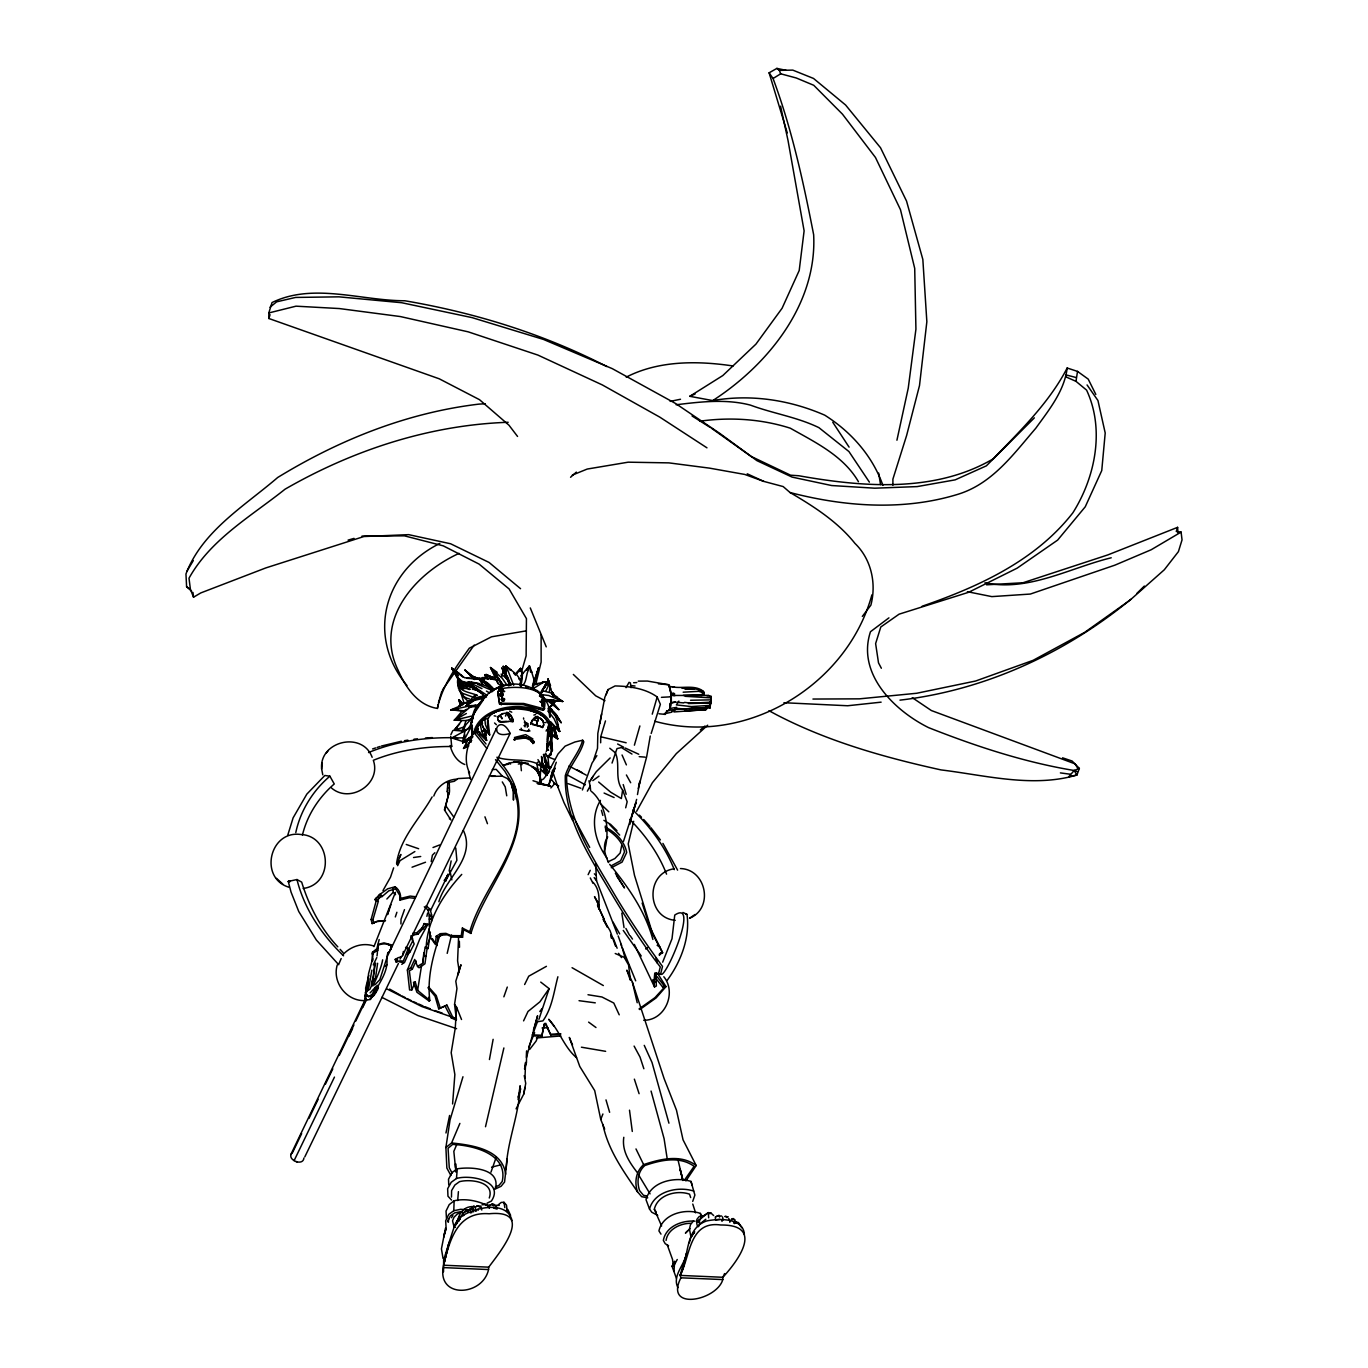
<?xml version="1.0" encoding="UTF-8"?>
<svg xmlns="http://www.w3.org/2000/svg" width="1368" height="1368" viewBox="0 0 1368 1368"><rect width="100%" height="100%" fill="white"/><g stroke="black" fill="none" stroke-linecap="round" stroke-linejoin="round"><path stroke-width="1.5" d="M551.817 747.407L550.979 754.811M550.004 717.225C551.304 688.856 515.377 675.45 493.882 689.882C487.299 693.302 482.374 699.424 477.979 705.204C468.745 714.045 476.269 727.246 462.435 731.641L466.043 720.389M509.683 714.387L512.538 718.61L512.778 722.048C512.042 700.313 481.964 725.604 509.118 721.449M514.231 739.079L514.984 740.139L513.889 739.575M444.685 810.232L448.294 795.458L447.25 791.439L447.764 783.607L449.251 782L449.525 791.166L444.395 809.839L450.893 819.979M670.098 704.007L670.2 708.333L668.644 710.06M514.146 708.795L508.947 708.88C519.395 708.692 530.425 709.411 539.847 714.318C547.559 717.824 549.372 726.066 551.304 732.29M510.127 683.008L510.76 685.214L507.99 677.605L501.902 668.029L506.793 677.827M600.655 742.79L600.74 736.771L605.477 720.919M452.603 1103.942L454.86 1074.547L451.184 1052.693L455.253 1028.138L456.57 1007.241L454.569 1004.283L456.946 988.619L455.8 981.232L460.982 964.748L457.989 974.82L459.255 967.74M451.474 1197.085L451.594 1190.605L454.877 1185.013L459.494 1181.678C470.233 1178.789 495.096 1181.661 489.265 1198.009M458.639 935.832L457.596 960.832L459.118 970.459M598.739 908.694L598.876 905.36L594.499 896.621L597.44 901.649L598.739 908.694C599.338 899.528 599.868 889.559 593.062 882.326M631.058 687.694L630.357 682.906L629.058 682.341L626.048 687.676M671.295 695.286L670.457 690.601M475.448 1209.996L475.414 1207.055L477.842 1205.858L479.929 1207.311M400.927 923.964L401.029 919.33L404.483 909.635M656.11 981.762L656.315 972.751L653.99 981.985L654.502 986.944L656.366 985.969L656.11 981.762L653.99 981.985L654.776 973.058L660.539 974.392L662.505 966.441C645.337 942.911 628.493 918.253 613.48 892.705C592.498 856.966 567.737 820.167 566.557 777.229C570.302 764.37 580.511 754.657 583.811 741.73L582.665 740.225L574.885 742.003L565.138 746.141L558.093 753.888L546.67 775.177L540.172 768.987M662.676 962.166L672.013 938.722L674.749 915.072C698.672 899.289 668.661 972.084 661.599 974.461M470.438 739.951L472.918 732.991L479.775 731.829L477.791 731.863M668.952 686.052C680.118 689.917 694.585 683.504 703.853 691.763L703.152 695.337L703.921 692.499M540.052 779.504L540.907 766.234M367.53 987.935L367.889 984.122M548.209 680.443L547.422 684.889M744.38 1234.449C743.388 1217.623 718.422 1218.375 706.486 1221.008C684.256 1228.635 689.164 1258.423 680.118 1275.404L680.888 1277.815C663.959 1311.382 716.781 1300.711 722.8 1279.576L722.885 1277.25C739.985 1258.697 763.429 1224.651 720.731 1224.993C689.027 1220.513 690.395 1256.115 680.118 1275.404L722.868 1277.284L724.595 1273.574M467.89 1211.689L467.069 1209.705M548.055 726.066L547.354 739.9M539.813 774.647L540.104 783.009M722.013 1221.385L722.082 1219.538M424.285 906.779L428.013 910.028L429.33 915.448L429.176 926.204M450.756 736.36L451.679 746.518L451.389 745.526M377.619 963.26L375.533 977.761L371.498 984.225L373.635 976.444L374.439 964.748M533.606 685.283L532.101 688.651M446.122 1228.207L445.66 1220.837L448.738 1214.374L453.783 1210.714L454.142 1200.779C464.402 1198.402 475.38 1200.352 484.99 1204.37M707.068 695.867C714.797 693.439 708.829 708.966 710.214 706.726M495.507 759.702L504.86 771.278L510.264 780.512L513.923 788.84L513.462 800.109L513.137 790.687L511.016 782.838L507.254 778.495L502.398 776.186L496.174 769.363L492.292 769.586M431.433 921.639L431.638 915.072L430.168 909.378L426.132 905.753M544.173 706.059L542.891 710.3L523.277 704.657L508.622 704.332M552.911 695.782L552.039 691.678L552.792 694.636M397.609 959.943C394.411 956.813 402.448 958.318 402.927 954.761L510.144 733.419C499.046 710.437 486.239 740.738 510.144 733.419M670.012 705.272L670.063 704.332M688.429 703.562L710.556 702.947L710.864 699.869L690.549 700.262M366.761 990.945L368.573 973.623L372.335 959.737L372.37 953.581L378.03 950.093M462.965 1076.753L450.055 1119.862L445.9 1147.513L446.857 1168.067L450.893 1175.505M506.981 1209.278L506.502 1205.157L503.971 1202.284L501.218 1202.438L498.362 1204.729M524.953 1078.394L525.603 1062.423L524.56 1069.092L526.441 1062.799L526.663 1050.915L526.475 1057.567L537.59 1015.757L533.417 1030.258M531.126 722.8L534.255 718.063L538.753 717.584M710.556 702.947L710.693 701.356L710.334 705.375L691.319 706.572L676.373 704.913L678.87 701.083M396.464 958.66L395.164 959.464L396.122 962.234M430.373 932.172L428.099 948.537L426.149 947.767C427.312 919.843 443.198 894.381 461.751 874.391M470.524 737.13L470.985 742.243M376.234 986.721L377.927 986.277C382.613 978.017 388.444 967.997 386.768 957.874M488.547 1269.555L488.701 1267.178C500.62 1251.121 535.11 1209.329 489.077 1213.758C457.237 1211.279 449.679 1240.16 443.608 1265.195C435.742 1299.155 482.733 1296.642 488.547 1269.555L444.361 1267.64M550.688 740.755L550.415 743.44L546.909 748.005L547.115 743.611M499.217 721.894L498.294 720.218M502.501 686.479L491.813 668.524L502.364 683.88L502.586 686.428M532.169 741.217L533.434 743.234L534.067 741.593L534.05 742.516M506.16 1169.401C507.049 1140.861 519.481 1114.407 520.131 1085.747L518.096 1099.65M542.703 726.972L539.163 726.015L542.412 727.537L543.694 724.527L543.147 720.97L539.744 717.926M670.2 708.162L670.423 705.084M551.578 751.596L551.731 749.63M448.362 1222.308L448.636 1218.495M673.962 1271.06L674.681 1261.228L672.03 1266.238L676.39 1278.293M543.78 709.941C551.817 686.137 514.248 685.094 499.2 689.284L497.695 693.046L499.628 704.161L508.007 704.366M534.922 717.995L534.956 720.286L538 720.885M377.431 951.906L378.013 945.527C381.792 942.432 395.882 943.561 390.051 950.367L391.864 945.852L388.05 944.707M487.624 724.424C485.674 711.514 502.877 709.24 512.401 708.829M472.627 686.189L468.284 681.965C476.662 683.795 486.495 683.692 492.377 690.515C495.729 688.463 474.542 676.168 469.822 675.399C477.517 678.289 488.085 680.717 492.463 688.207M457.681 1200.557L458.417 1191.665M922.117 606.246C978.291 586.838 1035.49 560.812 1072.871 512.795C1095.34 477.193 1104.917 429.347 1086.585 390.119L1076 381.347L1077.505 371.395L1067.177 368.009C1049.102 402.876 1020.152 430.869 993.151 458.896C934.72 493.044 862.917 487.128 798.826 475.756L790.567 475.192L751.117 456.416L711.274 428.099M710.231 706.384L710.112 707.923L689.164 708.795M700.775 695.371L708.436 695.406L710.898 696.962M471.259 723.689L471.669 718.987L476.201 708.709M451.577 1200.095L447.969 1196.213L447.644 1188.724L451.218 1182.277L456.45 1178.515L457.305 1168.802C470.541 1166.648 500.705 1168.101 495.438 1188.382M533.434 743.234L534.238 742.157M447.592 789.302L447.746 787.626M471.686 722.304L473.755 714.028L483.4 699.732M710.967 698.774L711.223 696.192M375.311 990.124L374.336 995.152L370.01 998.794M494.566 1189.339L501.064 1186.278L504.553 1182.072L507.186 1158.867M337.229 965.004C331.911 982.805 347.404 1002.282 366.06 1000.47M372.37 960.781L372.814 954.522M432.356 938.67L436.99 945.596L437.828 937.542L441.932 935.079L447.268 934.806L452.449 937.097L462.555 937.268L461.272 935.712L451.081 935.626L445.9 933.352L440.547 933.66L436.221 936.242L435.383 944.433L430.527 937.593L428.953 929.163M515.428 793.423L515.839 789.285C512.624 777.434 505.185 767.636 497.319 758.471M710.095 707.923L709.958 704.503M440.342 934.139C432.972 955.274 426.953 977.949 429.826 1000.453L429.176 1001.051L416.898 992.227L413.512 982.292L415.256 981.95L411.802 989.936L409.579 989.987L407.39 970.015L410.964 967.604L414.709 959.43L417.531 966.458L422.746 963.243L423.841 952.88M729.828 1222.308L729.794 1219.555L728.46 1218.717M377.038 955.958L377.397 952.555M429.826 1000.453L417.633 990.364L421.635 965.056M445.968 1132.995L449.593 1115.467M499.029 690.994L499.2 689.284C499.354 694.277 506.314 690.088 501.936 688.925C498.397 688.617 500.175 693.097 502.244 691.575M445.506 1228.105L441.436 1248.881L443.061 1258.509M503.167 694.38C503.167 698.535 496.499 694.705 501.218 693.371C506.793 693.747 498.106 698.432 500.175 694.14M497.815 691.336L499.628 704.161L501.714 704.4M547.867 742.106L546.909 748.005L550.637 740.293L550.688 733.522M322.78 774.818L321.651 769.021L322.318 763.139M321.651 769.021C318.898 741.165 362.366 730.683 372.147 757.291M591.489 791.491C606.417 803.734 610.402 832.856 604.177 851.238M488.017 720.662L489.659 734.958L484.152 729.127L482.836 725.844M666.695 710.727L666.096 712.984L664.643 713.446M548.277 736.771L547.781 737.916M417.531 966.458L419.07 967.757L424.935 963.807L427.243 947.46L428.099 948.537M485.041 729.332L484.494 731.555L485.041 729.332L481.827 731.521L486.563 740.379L480.065 734.513L477.723 730.033L477.945 726.134L480.065 724.185L482.049 724.288M551.424 729.4L550.62 727.263L547.337 742.294L547.952 728.067M462.555 937.268L463.564 929.676L462.367 928.051L461.272 935.712M551.543 736.446C552.723 697.646 483.81 699.629 474.901 732.821M501.269 704.845L501.492 703.255L499.799 702.536M599.936 723.347L604.81 697.355L608.059 689.575L615.104 685.932C629.536 686.257 645.234 688.343 657.187 696.962L660.368 704.315L651.185 733.487M547.337 742.294L547.593 740.447M548.346 684.462L548.038 679.195L547.85 683.744M1062.543 757.821L1072.085 761.018L1079.352 768.406L1076.941 775.023C1032.755 788.053 985.541 775.314 941.03 769.91C884.361 757.427 828.136 741.559 776.426 714.712L768.987 710.71M377.226 985.251L375.191 991.201L372.575 994.126L368.573 996.656L365.136 995.288L365.906 993.39M422.746 963.243L425.157 946.93L426.149 947.767M609.786 748.228L615.378 752.827C620.61 764.661 614.146 778.922 622.611 790.088L621.363 798.57L610.675 792.175L598.637 782.034M493.13 1039.321L489.436 1059.533M534.495 717.909L531.981 720.406L530.699 724.373L531.023 723.262M521.071 686.565L522.354 672.919L520.096 683.692M516.078 1108.832L523.824 1093.955L524.885 1087.44M546.755 750.331L546.26 751.511M546.807 744.756L546.995 743.867M503.886 1047.956L485.503 1126.736M666.062 1240.417C667.704 1229.216 680.238 1223.368 690.549 1223.283M702.04 1217.144L699.458 1220.017L699.476 1224.377C697.714 1231.251 695.645 1220.803 697.201 1218.939L699.304 1216.477L703.306 1215.622M367.53 985.08L368.676 978.513M471.601 724.253L472.251 735.608M548.654 750.297L547.2 748.416L547.576 745.748M531.519 689.096L531.759 687.847L531.382 689.027M520.866 686.223L522.354 672.919M549.919 736.275L550.329 733.983M523.824 1093.955L525.722 1083.37L524.252 1075.59M459.049 553.373C415.102 573.38 373.396 620.542 398.362 670.73C405.783 687.591 417.804 705.392 437.418 708.436L438.119 704.606M661.616 1225.985L654.331 1209.295C657.546 1194.64 677.006 1189.715 689.558 1194.178L690.669 1197.564M431.194 861.566L432.408 855.171L434.853 852.726M525.021 726.938L525.483 723.587L524.371 722.407M532.391 686.189L538.582 667.772L532.75 688.942L543.524 682.222M533.794 1035.918L541.796 1036.192L544.481 1023.418M540.428 693.2L540.172 694.243M552.843 771.432L550.671 779.726L554.998 767.91L548.654 785.608L552.638 770.081M449.149 871.108L451.149 860.917M601.578 713.959L597.833 733.368L597.508 748.347L593.934 759.035M371.874 970.168L368.95 986.875L365.136 995.288M541.796 1036.192L544.173 1024.324M517.549 436.443L508.964 425.192L479.501 399.678L439.265 378.816L268.88 318.505L268.812 312.947L272.01 302.567C313.204 282.406 361.374 300.806 404.808 300.755C474.952 312.725 543.421 333.877 606.776 366.538M364.777 996.845L365.017 995.63M544.071 688.104L548.311 682.546L550.004 686.343L549.406 691.524M396.549 863.413C400.345 837.507 419.822 818.885 432.134 796.911M621.688 845.578L620.166 853.016L614.831 858.574L608.076 861.772M534.221 719.106L534.563 718.405M549.115 708.299L552.398 704.11M400.072 959.071L401.457 956.523M386.802 958.062L379.842 979.625L374.729 985.011M658.983 713.788L665.224 714.37L667.088 711.189L669.499 710.488L671.346 703.306L671.295 695.012M372.147 923.588L376.166 921.673L385.502 920.664L377.465 921.211L372.147 923.588L371.104 919.535L376.457 899.973L374.849 899.528L379.894 894.245L381.262 896.125L376.576 901.067L374.849 899.528M600.432 800.383C589.317 819.005 595.012 841.73 607.187 858.352M503.988 701.014C506.348 695.337 500.089 706.213 502.073 697.372L501.218 699.629M896.929 440.222L908.249 388.119L915.927 329.175L914.713 268.402L900.469 209.663L875.469 157.474L842.466 114.16L813.738 85.278L796.261 77.976L780.683 73.804L773.057 78.506C791.85 128.985 803.358 181.858 813.652 234.732C817.226 303.952 768.132 364.76 712.762 400.585L689.78 396.31L722.817 375.55L755.94 344.12L782.086 308.262L799.203 270.505L804.11 230.85L788.019 140.442L780.581 106.191M557.887 976.769C553.886 991.715 552.193 1007.942 542.908 1020.887L536.82 1021.81M475.91 731.538L478.116 728.905L477.295 728.272M638.275 788.498L639.882 781.231L637.471 794.569M538.924 1019.331L549.149 988.636L540.736 982.104M650.262 736.001L646.671 756.743L638.924 786.053M572.286 475.106L587.231 469.053L628.203 462.179L668.935 462.88L709.582 468.147L744.756 474.439L763.789 481.399L783.163 486.563L790.054 492.531C844.774 506.776 903.701 511.068 958.318 494.173C992.501 483.52 1013.431 454.193 1035.764 428.269C1048.914 410.007 1064.441 391.009 1067.177 368.009M447.199 953.359L451.526 934.96M426.884 916.355L427.62 913.123M685.898 1180.926L696.192 1165.536C680.922 1153.925 660.282 1159.021 643.627 1164.613C635.881 1171.453 634.256 1182.311 637.488 1191.784L641.695 1196.709L647.748 1197.804M437.418 708.436C442.12 685.83 456.125 666.695 469.292 648.227L491.539 636.804L526.389 630.836M503.048 673.432L504.091 668.849L506.536 671.226L505.869 666.113L510.982 669.704M375.619 963.072L371.412 985.49M338.99 963.688L341.179 958.558M519.857 671.568L520.592 668.405L522.61 674.031M657.717 1215.365L651.784 1212.253L649.509 1209.038C654.331 1191.101 678.101 1185.988 693.713 1191.066L694.893 1195.051L692.721 1201.395M488.735 1267.161L443.625 1265.229L449.149 1242.23L454.108 1227.13L455.424 1227.387M633.658 821.296L628.22 843.902L634.495 875.349L652.946 934.771L662.625 952.761L659.239 954.556M535.692 684.65L541.13 662.095L541.112 634.94M527.279 727.229L527.86 723.894L526.577 722.697M534.307 718.798L534.084 719.756L534.495 718.525M547.012 746.09L547.627 750.04M443.608 1265.195L449.149 1242.23L443.642 1260.099L443.523 1271.83M625.689 807.804L627.16 801.734L622.611 790.088M471.361 725.673L472.268 731.726M486.529 695.594L483.024 698.689M373.772 923.383L372.934 919.655L378.389 901.016L376.576 901.067M545.507 684.53L540.223 693.183M631.862 816.269L635.915 802.811L623.534 841.286M473.448 734.359C478.971 697.047 562.539 695.748 551.082 740.191M629.81 824.391L633.213 810.796M483.109 727.742L481.194 722.885L481.827 720.987L487.658 718.268M520.148 685.778L521.447 682.136L520.61 680.153L516.796 674.732L510.743 669.739M538.582 667.772L531.964 689.181M639.882 725.946L634.393 745.184M657.187 696.962L652.245 714.164M295.796 832.565C300.43 810.625 312.879 790.687 329.893 776.186L334.254 783.967C318.829 797.288 307.15 815.242 302.413 835.164M287.742 835.25L293.111 817.859L306.825 794.124L324.832 775.485L329.893 776.186M373.96 946.605L395.438 892.312M658.367 974.375L660.299 966.954C639.728 940.449 621.773 911.122 604.519 881.864C585.094 849.408 564.232 814.849 565.292 775.622C569.122 762.814 579.194 753.067 582.665 740.225M689.318 1242.828L691.131 1236.313L694.551 1232.004M393.642 867.876L390.496 877.213L382.954 890.602M532.733 742.089L532.87 743.662M582.392 789.969L592.036 763.122L596.875 755.632M539.077 764.096L542.754 767.003L542.036 757.188M372.353 954.163L372.267 952.333L376.816 948.828L379.175 939.542M534.067 741.593C531.69 738.464 518.335 733.487 514.368 739.985M463.564 929.676L470.917 933.438C485.657 884.173 536.034 838.31 513.137 783.231M464.864 734.804L462.641 742.807L471.567 738.532M634.256 807.907L636.633 799.391M470.917 933.438L469.771 931.796C483.041 884.121 532.648 842.175 513.923 788.84M533.178 687.334L533.828 679.144L531.588 671.791M521.464 671.996L526.116 655.888L526.441 618.644L509.118 588.975L479.091 564.095L443.266 545.849L404.449 535.846L361.99 536.085M441.847 691.285L438.461 702.69M680.101 1275.438L686.548 1253.396C684.821 1264.528 671.791 1276.019 677.964 1287.698M407.39 970.015L419.805 938.91L427.945 924.118M378.013 945.527L378.252 948.486M502.979 700.006L502.586 701.356L503.492 700.159M542.412 727.519L543.934 724.937M382.647 959.823C381.296 968.305 374.918 982.104 372.797 986.037M528.219 670.457C525.945 674.527 526.509 686.069 520.438 685.642M544.909 687.54L546.584 681.811L542.395 681.965M268.88 318.505L270.043 314.691M549.355 755.085L549.748 753.854M518.113 1097.068L520.729 1088.825M986.533 584.82L1023.025 582.751L1107.789 554.929L1177.591 527.347L1176.275 531.485L1181.097 532.084L1182.037 539.898L1178.412 551.629L1164.305 569.772L1130.019 600.159L1084.721 632.341L1033.114 660.334L975.658 681.007L916.68 693.268L859.463 698.843L812.934 699.048M365.171 993.082L366.88 988.705M535.623 717.396L538.188 718.901M546.738 749.51L547.115 745.851M698.774 1222.325L699.527 1220.256M612.043 763.07L616.985 748.604L621.431 747.561L631.982 754.059M670.833 698.398L671.175 694.636L668.815 684.752L658.418 683.846M373.498 980.719L374.028 979.129M389.418 908.78L387.469 914.628L390.923 904.641M374.678 989.543L371.822 995.203L369.668 996.52M395.335 916.936L396.891 912.268M464.043 726.836L462.435 731.641L470.763 727.537L462.641 742.807L471.515 736.138M528.219 669.551L529.45 665.942L531.827 672.235M372.814 983.113L369.873 989.252L367.034 991.065M376.627 987.269L374.131 991.971M560.589 1034.379L550.791 1034.995L545.729 1023.264M546.909 748.005L547.474 746.347M475.175 732.889L476.149 730.478M503.869 996.827L507.289 987.063M541.147 694.602L548.671 695.491L562.693 701.459L544.772 699.629M490.975 1172.154L496.259 1157.123M292.051 1152.95C285.998 1159.568 303.132 1166.887 303.901 1158.029M445.421 881.249L447.866 874.374L445.421 881.249L456.878 860.352L455.766 848.023M543.199 690.943L540.104 694.79L542.121 696.774M473.465 714.934L471.156 724.715L472.148 734.992M448.294 795.458L449.474 792.175M553.852 702.553L552.928 705.101L550.586 705.956M550.74 777.52L556.297 762.25M606.144 694.739L608.059 689.575M400.003 900.093C401.764 895.373 399.268 889.371 395.044 886.789L387.64 888.824L379.227 894.894L380.475 896.827L382.065 896.553L388.751 890.842L395.677 888.824L399.883 895.561L400.003 900.093L409.442 897.733L414.675 898.349M512.128 718.234L512.709 720.509L512.316 717.995M368.779 975.504L365.649 988.021L365.82 992.792M508.229 716.114L508.212 715.156L509.905 719.243L508.195 715.071M546.123 731.111L546.653 729.674M519.669 729.623L526.731 731.179L528.253 730.991L528.92 729.195M532.579 1034.584L537.795 1020.938M512.008 1220.564C507.237 1199.497 472.285 1207.653 459.494 1217.828C456.365 1220.222 451.526 1231.781 457.151 1222.906C458.588 1213.758 463.701 1205.687 474.354 1206.627M457.186 1222.872L459.802 1216.203L459.528 1219.76M459.887 1123.402L451.594 1142.947L445.9 1147.513M604.673 1129.198L600.74 1119.434L602.912 1113.997M427.466 944.587L431.023 935.78M538.154 1036.004L536.119 1041.048L529.621 1049.478M396.788 864.542L400.875 854.47L399.302 857.787M378.201 985.764L377.671 989.68L374.729 994.143M543.66 704.879C540.873 700.348 541.728 708.863 544.207 705.495C540.035 698.62 542.258 710.471 543.677 704.896M528.681 1047.101L534.649 1032.652M462.401 1215.536L463.598 1213.125M871.895 594.858C847.254 685.385 745.851 746.671 654.776 721.244M486.016 744.004L475.619 731.384L473.79 732.256C467.48 744.842 462.829 759.548 469.651 773.005M472.336 737.66L472.918 736.258M501.697 676.938L504.091 668.849L506.143 671.671M449.422 818.851L449.833 817.91M405.561 947.665L408.006 949.204L403.338 961.071L399.712 960.849M607.751 836.891C602.108 844.706 604.707 854.607 608.572 862.575M402.808 955.018L403.389 951.427M408.006 949.204L409.22 952.025L404.381 962.747L399.524 961.909L395.232 959.327M416.128 960.952L412.332 969.142L409.34 970.852L411.802 989.936M366.145 995.1L364.982 998.623L366.47 1000.042L370.471 999.512L371.874 997.084M375.379 993.322L376.354 991.253M430.51 910.643L447.456 875.93L444.155 880.496M397.643 865.67L400.02 860.643L414.863 851.546M523.585 1020.87L528.014 1011.465L539.915 1001.821L549.149 988.636M290.854 1154.524L365.991 998.024M543.387 689.934L542.737 691.233M292.495 1152.66L301.661 1133.61M308.98 1118.374L318.146 1099.325M325.481 1084.072L332.8 1068.835M339.23 1055.463L353.919 1024.923M355.766 1021.092L365.854 1000.094M348.925 1036.175L352.585 1028.531M362.691 1007.532L366.35 999.905M588.12 874.665L590.224 870.322M294.103 1160.645L334.459 1077.095M304.808 1156.883L398.396 963.517M373.259 964.85L376.781 957.6M427.021 924.135L418.027 934.173L413.717 934.908L412.76 933.318L416.932 932.651L422.165 927.76L424.217 923.571L427.568 924.546M438.854 901.734C445.9 877.692 476.201 857.65 463.376 830.427M450.876 734.616L452.859 730.563M524.628 984.533L528.732 976.205L546.431 966.321M447.541 1221.556L450.346 1215.861L454.86 1212.8L460.999 1211.62M409.22 952.025L406.809 954.539L410.075 951.871L408.741 948.725L412.503 941.44L412.623 938.585L410.879 935.815M447.729 790.533L447.25 791.439M469.156 737.643L463.564 748.399L468.762 745.953M703.99 693.986L700.519 695.286M542.19 691.9L546.584 681.811L535.521 683.846M550.859 787.951L554.758 783.59L550.876 778.819M433.793 796.056C437.144 786.241 447.079 779.247 457.339 779.179L454.176 781.316L447.934 782.547M500.414 689.626L501.543 690.686M1079.352 768.406L1074.154 770.492L1068.921 776.614L1076.941 775.023L1074.154 770.492C1024.102 762.198 975.658 746.227 928.53 727.605C894.073 710.471 856.59 673.603 870.476 631.725L888.926 617.857M470.592 1209.876L471.447 1208.32L472.883 1208.731L473.602 1211.877M673.689 1265.981L677.245 1259.5M636.616 811.292L652.382 782.718L676.305 753.631L707.701 725.194M587.351 791.149L590.189 786.053L588.941 780.786M407.39 954.642L409.049 951.683M469.463 700.98L474.576 695.577L477.364 695.337C468.437 691.678 454.723 691.456 458.024 678.169L458.879 679.28M553.886 703.802L558.845 709.667L546.499 699.852L553.886 703.802L548.654 708.367L549.491 708.094M605.272 826.015L605.904 831.505M497.507 716.781L502.928 713.446M671.158 702.776L671.021 699.561M410.075 951.871L414.179 943.988L411.46 937.456M549.013 755.974L547.388 756.812L545.576 753.152M187.177 570.781L193.281 560.606M589.728 781.898L593.199 776.272M605.426 827.366C614.984 831.59 624.749 841.303 626.681 852.52L622.115 862.079L611.274 867.739M561.154 722.697L556.229 714.831L549.56 707.82L556.314 714.694L561.154 722.697L549.098 708.812L549.885 709.513M451.474 1217.708L452.859 1215.485M503.339 765.653C517.036 757.222 541.813 764.763 540.086 782.667M542.891 710.3L544.806 708.453M549.355 683.795L546.02 690.601M365.222 998.931L365.769 998.076M540.941 783.539L540.206 777.144L536.598 770.013L531.673 766.525M468.985 702.314L464.094 697.406L461.238 692.122M551.03 730.922L551.629 730.016M543.934 697.458L543.643 699.27M442.514 689.814L474.183 645.097M542.412 760.198L541.608 761.429L546.978 770.783L541.318 765.789M691.25 1236.638L694.482 1231.833L691.233 1237.065M694.482 1231.833L691.131 1236.313M526.577 670.183L529.45 665.942L530.647 672.235M486.7 695.132L483.075 698.62L486.7 695.132L475.602 687.625M552.877 693.798L551.714 693.884M590.634 779.811L596.311 771.655L610.179 757.94M374.61 988.141L370.112 992.894M458.246 1221.419L463.324 1212.629L471.002 1209.363M501.372 699.304L503.663 698.569M403.372 963.089L401.782 964.372M458.383 1221.214L460.349 1218.512M538.274 720.526L538.428 719.517M461.614 720.833L454.176 730.29L462.23 730.871M387.794 952.88L386.734 957.685L496.088 729.161M457.049 1143.819L453.834 1151.343L455.459 1167.52M387.913 952.744L389.196 951.547M667.071 980.446C680.888 961.909 690.224 937.336 686.992 914.371L682.974 912.473M486.546 696.859C478.988 694.568 470.455 700.228 466.06 706.179L478.253 704.982L484.529 698.073M657.683 973.589L665.994 986.619L656.127 997.905L639.779 1009.584M659.342 955.377L661.907 952.025L659.513 953.804M862.319 616.421L870.869 605.186C876.597 583.469 871.348 559.221 854.932 543.37C837.695 521.738 813.721 506.399 790.054 492.531M539.83 1011.516L542.104 1008.541M516.54 673.569L520.592 668.405L521.328 671.585M367 996.297L367.753 995.357M463.359 1215.707L464.179 1214.647M326.251 753.05L328.269 750.519M529.45 665.942L520.695 675.912M549.577 771.364L543.506 778.973L539.95 780.923M542.173 690.43L543.318 689.01M684.359 1180.276L694.123 1166.323C679.451 1155.755 660.607 1160.132 644.841 1165.519C637.625 1171.812 636.684 1181.901 639.557 1190.553L643.456 1195.307L647.081 1195.974M693.337 1221.094L690.464 1224.651L689.455 1229.062L690.943 1237.031M472.712 718.525L465.975 720.628L454.415 720.166L461.341 711.993L466.881 709.257M372.729 958.729L372.523 961.088M366.008 996.041L367.103 994.724M376.935 989.286L378.457 987.474M472.695 715.173L474.217 713.429M467.89 746.056L463.564 748.399L465.53 746.09M592.823 780.632L599.03 776.135M459.58 724.065L454.176 730.29L462.418 730.426M655.682 978.171L662.591 986.961L663.908 985.456L665.994 986.619M552.775 704.434L555.562 701.271L553.476 700.006M470.609 701.168L466.06 706.179L478.099 707.017M516.3 673.894L517.771 672.286M386.87 899.015L393.214 892.261L392.89 888.413M516.471 672.663L520.592 668.405M540.189 694.568C543.917 693.08 543.763 699.886 539.522 695.97L541.095 696.517L539.522 695.97M1034.345 417.856L986.345 465.855L955.155 479.86L917.107 486.598L874.733 488.188L831.641 485.537L792.106 477.107L756.931 460.657L719.961 433.519L675.57 403.492L612.3 368.659L543.489 339.435L472.046 317.615L401.696 302.721L338.939 296.839L295.573 297.437L276.661 301.832L269.992 307.219M342.633 954.984C350.174 946.519 362.503 942.278 373.532 945.921M463.564 748.399L471.738 740.344M688.001 1230.55L685.419 1233.115L689.985 1228.669M705.837 1219.247L699.646 1224.189M1136.859 593.404L1144.349 586.051M472.37 725.57L471.379 725.963M572.747 820.612L563.958 802.537L557.768 786.72L558.657 785.848L553.972 783.368M487.624 1205.858L488.718 1205.601L489.351 1208.32M410.845 937.593L413.717 934.908M387.212 964.577L384.989 966.355M488.701 1205.806L492.839 1203.891L494.532 1204.695M570.559 477.261L576.356 472.114M715.703 1217.161L717.054 1215.964M523.978 725.758L526.834 724.305L528.168 726.288M372.78 952.744L374.131 951.581L373.019 952.538M699.458 1220.034L696.603 1221.983L708.333 1212.612L710.933 1213.04L713.634 1215.536M459.904 718.952L454.415 720.166L469.549 707.615L475.431 705.255M475.448 1211.279L476.611 1210.834M701.1 1217.554L708.333 1212.612L708.675 1217.811M700.313 729.931L705.05 725.981M505.801 714.712L507.853 714.814M467.138 739.113L462.641 742.807L465.017 730.837L451.799 737.933L466.522 742.704M472.559 715.874L454.415 720.166L458.793 716.627M465.034 729.537L462.435 731.641L465.941 724.664L471.721 718.251M457.374 727.759L454.176 730.29L463.444 727.126M538.376 761.839L536.461 763.327C523.773 758.231 509.477 761.617 496.875 757.239M454.142 1200.779L449.2 1204.627L446.036 1211.056L446.464 1218.443M482.374 720.543L484.734 718.73L485.435 724.63L489.659 734.958M503.167 686.052L506.844 684.941L508.964 685.915M483.28 698.398L474.388 700.313L466.06 706.179L468.608 704.999M1130.857 599.287C1065.142 653.306 984.738 690.293 899.956 700.142M500.055 694.26L503.15 694.363M674.698 693.901L670.491 696.244M731.709 1219.846L733.351 1218.631L734.941 1219.982L735.351 1222.855M645.696 948.965L647.56 947.596M457.305 1168.802L452.039 1172.615L448.516 1179.216L448.755 1184.808M1181.097 532.084L1151.189 549.748L1114.903 565.155L1030.343 594.054L991.834 596.619L967.347 591.694M472.541 728.426L471.926 731.299M639.01 1008.968L654.981 997.648L664.267 987.457L662.591 986.961M709.872 1213.792L710.933 1213.04M499.371 687.352L501.286 686.001L495.421 688.685L502.124 687.044M502.569 691.114C502.723 686.394 497.011 693.559 504.724 691.37L502.62 691.404M553.014 703.015L555.562 701.271L546.037 701.288M472.644 733.778L474.166 732.752M695.029 914.508L689.592 918.219C713.993 908.369 706.469 869.347 680.443 868.543M476.765 1205.977L477.842 1205.858M439.846 543.455C383.741 570.918 366.231 636.667 406.946 685.522M469.07 707.136L470.011 706.572M368.573 996.656L370.198 995.647M472.644 733.282L476.269 731.829M465.223 1211.672L465.599 1210.937M506.297 1210.441L507.836 1209.534L510.623 1215.382M672.03 1266.238L673.312 1265.486L672.543 1259.5L667.345 1245.102M508.161 422.284C429.518 424.952 352.961 450.072 285.04 489.197C251.182 516.232 210.638 539.283 189.006 578.219L190.408 589.317L193.538 597.2L200.788 592.925L265.854 567.908L363.905 536.53L408.673 534.649L450.602 543.763L489.077 562.453L520.558 588.702M377.825 944.484L383.998 942.877L392.359 945.151M484.853 733.864L486.067 735.078L485.999 731.726L484.717 729.862L481.827 731.521L480.065 724.185M372.387 996.092L373.721 995.34M787.284 132.935L769.107 72.812L776.887 68.4L786.121 70.332M466.368 713.497L454.415 720.166M731.983 1218.734L733.351 1218.631M458.759 705.974L468.831 701.1M534.82 717.721L535.914 716.387L534.991 717.636M471.909 1208.491L473.106 1207.859M487.059 1203.19L491.42 1201.036C504.689 1180.909 470.011 1174.291 456.45 1178.515M548.978 708.709L550.825 710.334L548.602 708.385M626.236 377.141C658.709 360.382 697.714 360.69 733.077 365.974M440.376 1008.319L436.238 995.562L428.68 987.046L427.979 987.747L435.041 996.178L438.701 1008.832L446.926 1005.121L452.774 1017.279L456.587 1019.126M493.848 689.626L497.935 687.882M495.301 1187.048L499.115 1185.252L502.193 1181.542C508.434 1153.874 473.482 1145.392 452.654 1144.4L448.071 1148.282L449.268 1167.776L452.107 1173.094M438.701 1008.832L446.926 1005.121M611.564 865.636L620.644 860.729L624.475 851.973C622.731 841.799 614.848 834.412 606.52 829.094M500.808 1164.835L491.574 1167.16M490.291 691.9L492.805 691.456M462.076 1211.945L457.203 1214.1L454.022 1217.229L452.534 1220.769L454.108 1227.13M463.769 710.95L450.756 709.924L462.829 704.794M467.941 1210.15L472.883 1208.731M689.78 396.31L695.047 394.087M669.465 709.992L704.691 707.547M495.045 712.232L491.215 713.805L496.242 711.77M368.556 752.554C394.651 741.678 423.122 737.472 451.286 737.694M433.006 847.527L439.658 844.945M502.176 691.592L500.089 691.336M548.961 707.41L549.987 707.017M338.751 964.765L316.35 940.004L298.754 911.515L291.042 892.073L288.238 881.437L296.976 879.538L301.678 882.121C308.946 905.804 320.711 928.547 337.81 946.844M412.042 867.209L425.516 862.233M444.993 1005.959L451.235 1017.86L452.774 1017.279M290.221 880.718L288.477 881.351M516.334 738.275L523.26 736.565M447.268 782.787L448.123 782.633M488.085 678.374L497.2 680.187M533.845 715.088L535.606 714.489M673.928 868.834C645.337 872.904 646.312 917.945 675.245 920.305M377.192 747.424L379.928 746.518M372.592 748.929L375.653 747.92M303.166 888.465C334.544 884.344 331.637 835.609 300.532 834.463C269.325 830.256 258.86 878.41 289.076 887.268M374.695 987.525L376.046 987.097M1111.226 557.785C1069.742 567.891 1028.616 591.899 984.926 582.819M717.328 1215.895L721.637 1216.032M428.013 910.028L430.168 909.378M268.812 312.947L296.018 306.175L339.332 308.552L400.345 316.555L468.198 331.843L537.915 355.082L602.347 384.938L659.803 417.137L706.965 447.832M348.053 540.121L354.038 538.394M671.91 712.147L665.669 713.515M516.591 739.165L525.398 737.916L532.631 741.199M514.454 737.489L525.654 734.633L532.921 738.976M670.115 703.323L675.826 702.04M483.468 1204.627L487.213 1204.575M381.279 746.073L401.337 741.251M512.914 720.628L508.674 721.449M499.508 721.381L501.663 721.996L498.841 720.936M671.739 711.172L674.92 710.334M471.276 722.15L472.422 722.048M463.495 710.71L450.756 709.924L471.532 705.58M469.036 702.229L462.794 703.733L469.053 702.229L468.916 701.322M400.636 898.4L410.195 896.091L415.65 896.741M724.715 1216.477L728.272 1216.887M673.791 693.08L670.918 693.49M675.023 701.904L671.243 702.673M469.908 1208.645L471.447 1208.32M541.677 727.246L541.643 726.955M670.183 401.388L680.512 399.251M502.86 709.958L499.371 710.488L500.893 710.368M453.783 1210.714L460.759 1209.295L466.402 1209.757M470.216 1212.886L471.977 1212.527M481.998 1204.815L482.87 1204.661M502.894 765.174L508.486 764.25M671.226 695.166L672.765 694.91M429.33 915.448L431.638 915.072M404.483 740.686L407.852 740.156M457.63 738.686L451.799 737.933L455.818 737.318M535.914 684.41L537.59 684.154M670.594 708.367L676.698 707.359M725.844 1216.169L726.784 1217.537M413.529 857.514L420.711 856.488M549.628 688.463L550.552 689.044L548.038 679.195L548.431 682.581M485.11 1204.079L485.845 1205.482M638.223 681.127L647.44 681.059L668.815 684.752M534.289 689.865L538.924 691.661M684.496 711.086L705.785 709.753L707.341 708.025L705.58 706.213M518.284 764.028L520.456 763.771M543.335 754.726L545.302 754.76M712.762 400.585C750.604 393.933 789.695 399.866 824.75 415.171C851.084 431.809 872.459 455.869 882.907 485.366M685.111 689.301L695.679 688.891L702.947 691.182M699.835 421.207C730.153 416.966 761.343 418.933 790.311 428.201C815.208 442.309 843.44 455.783 858.437 481.707M560.846 1035.935L536.393 1037.987M881.129 702.16L847.647 705.751L783.932 702.724M676.134 404.774C700.57 401.764 726.357 398.772 750.468 405.133C773.279 413.581 797.116 417.069 818.919 427.654L848.947 451.56L869.381 482.134M414.008 739.199L417.445 738.823M719.927 1219.315L715.584 1219.948L715.276 1216.904M463 737.865L451.799 737.933M525.483 723.587L527.86 723.894M521.396 737.13L526.697 737.42M450.756 709.924L457.87 709.342M506.16 721.398L507.289 721.415M681.88 709.069L695.97 708.077M633.623 682.752L636.77 682.546M429.381 916.577L431.707 916.423M683.162 692.191L698.74 691.319L703.75 692.909M485.264 403.748L478.937 404.124C406.997 412.674 339.213 439.863 277.704 477.483C244.444 506.109 202.139 531.109 185.963 573.979L186.595 586.701L191.708 591.301M661.428 697.338L670.918 696.808M425.448 737.985L432.425 737.591M458.024 778.58L470.541 777.879M542.07 1028.001L547.901 1027.676M486.888 1205.516L490.514 1205.311M673.928 711.959L706.213 709.513L703.494 709.359M551.065 1034.208L560.777 1033.729M702.109 695.525L673.791 695.44M503.869 709.325L507.716 709.171M672.919 695.645L675.091 695.56M429.227 919.091L431.553 919.005M528.253 730.991L529.98 730.939M501.492 703.255L523.739 703.477L543.848 708.795M643.712 1020.271C664.951 1020.545 676.955 992.911 663.822 976.735M776.887 68.4L779.332 70.367L792.773 70.11L813.533 78.455L845.578 104.994L880.53 147.761L906.539 201.079L922.836 259.441L926.854 321.719L919.501 385.571L906.625 435.469L892.894 479.142L892.911 485.212M482.596 695.389L485.281 696.175M505.733 721.398L500.962 721.706M521.157 737.438L522.986 737.403M546.499 699.732L551.099 701.63L558.845 709.667M491.608 776.357L502.398 776.186M451.577 746.518C424.969 746.329 398.054 750.228 373.327 760.3C381.638 783.744 350.276 804.025 331.603 788.088M547.097 749.322L547.73 746.141M513.992 761.566L528.202 763.327M467.138 678.289L483.314 679.366M694.995 1221.145C682.153 1220.17 665.84 1226.258 663.36 1240.4L665.224 1243.7L668.576 1245.718M709.582 702.297L710.642 702.297M486.033 678.46L478.937 678.374L482.819 684.239M502.894 700.348L501.68 699.766M485.657 697.372L478.133 698.244L468.078 703.494L473.892 699.373L485.879 696.398M470.626 689.233L464.881 688.326L459.904 683.504M500.688 721.996L501.611 722.013M472.627 689.369L474.918 689.438M522.952 737.951L524.714 738.002M492.326 1205.225L499.234 1205.396M683.196 695.389L702.622 694.636M532.289 1034.892L542.224 1035.251M722.8 1279.576L680.888 1277.815M543.233 690.926L550.534 692.824L557.614 697.252M487.675 679.041L482.152 677.622L487.162 677.622L484.751 675.142L492.548 677.16M492.36 677.126L495.763 677.28M710.625 702.143L692.003 703.272L684.513 702.382M544.891 699.304L562.693 701.459L557.118 697.646M685.111 696.295L711.052 697.851M371.104 919.535L372.934 919.655M674.869 708.299L683.196 708.829M489.299 775.861L495.541 776.289M477.004 689.558L466.368 684.667L479.552 691.302M544.857 722.475L546.089 722.578M550.432 700.142L547.73 699.903M536.188 717.636L536.974 717.824M639.198 756.658L645.166 757.137M605.631 1051.325L581.417 1047.204M423.875 955.634L426.235 955.839M677.023 702.297L683.863 702.93M694.876 688.685L681.982 688.258M708.333 707.205L710.146 707.376L705.956 706.743M451.594 1142.947C472.046 1145.136 502.295 1149.154 505.664 1174.24M631.11 685.539L635.026 686.018M1060.388 772.903L1070.221 774.22M579.04 1000.692L595.285 1002.847M506.519 678.767L509.17 682.016M492.07 1203.789L493.455 1205.789M664.164 714.216L665.224 714.37M500.996 695.286L500.107 694.824M734.872 1221.658L738.515 1222.582L740.054 1225.095M588.001 994.741L601.92 996.981L613.787 1003.035L619.225 1014.817M691.421 702.895L710.539 703.289M474.833 683.059L468.284 681.965L483.759 695.371M484.375 679.298L478.937 678.374L482.22 683.744M481.775 679.263L464.573 677.724L451.748 668.251L454.98 672.646M672.167 686.821L674.681 687.266M494.19 715.84L495.814 716.114M732.256 1218.871L734.513 1219.811M541.643 705.631L542.925 705.871M538.034 725.57L540.086 726.357L532.75 724.715M548.089 785.54L550.603 786.001L537.094 783.402L548.089 785.54L533.007 780.718M471.515 682.102L479.33 683.572M537.692 725.467L536.495 725.245L537.641 725.45M531.006 710.933L531.861 711.121M473.79 1205.96L475.089 1206.867M487.76 1205.482L489.881 1205.909M397.336 961.995L395.728 961.43M705.341 707.872L706.897 708.675M493.574 1208.047L497.046 1209.073L495.968 1205.926M536.29 690.276L537.402 690.601M525.278 736.788L532.545 740.396M718.901 1215.194L719.551 1217.092M542.258 697.133C545.097 696.244 537.932 692.379 541.369 696.261M470.182 683.384L461.991 681.298L458.571 678.357L461.17 681.845L475.859 687.83M626.168 742.773L600.74 736.771M1065.638 374.815L1076.325 377.568M473.755 687.146C463.478 687.557 457.664 680.922 454.877 672.389M470.712 684.564L462.384 682.034L458.571 678.357M418.642 848.741L406.245 844.466M365.854 999.529L366.744 999.786M453.8 1017.706L421.84 1006.557L387.076 989.013M456.604 1028.685L417.907 1015.552L381.894 997.357M474.662 689.746L480.048 691.336M533.298 711.565L537.094 713.002M297.113 1161.877L296.087 1161.569M692.191 1185.475L691.011 1181.422C675.057 1176.463 650.775 1181.251 646.021 1199.719L649.509 1209.038M525.62 686.685L527.997 687.454M549.56 707.803L551.783 709.513L549.833 707.889M471.994 696.74L462.008 693.114M434.836 1010.576L442.172 1013.055M469.822 675.399L485.247 681.828L493.882 689.882M686.992 914.371L685.727 913.927M477.877 691.182L481.211 692.875M543.045 698.911C538.496 698.911 546.636 704.776 544.088 699.715M568.25 783.71L580.904 788.276M478.697 679.092L473.653 676.886L464.881 670.063L474.764 679.554M479.262 1205.995L480.869 1206.131L481.793 1210.03M477.808 684.41L492.514 690.635M518.831 678.921L520.729 680.631M477.261 678.802L472.559 676.664L464.881 670.063L471.994 676.715M288.238 881.437L289.691 881.984M1074.154 770.492L1077.403 771.723M701.528 1217.298L700.399 1213.416C685.659 1208.149 662.83 1213.587 658.931 1230.892L660.983 1234.124M702.314 693.371L703.562 693.85M657.717 973.298L660.539 974.392M424.867 1006.643L430.253 1008.78M547.337 756.607L554.69 759.496M546.328 765.567L551.201 767.499M558.007 699.595L562.693 701.459L555.647 697.252M533.811 724.373L531.365 723.005M508.81 763.327L510.606 764.045M538.547 708.47L540.069 709.12M615.224 953.496L624.201 957.344L628.545 964.953L630.323 979.317M495.267 1206.337L496.601 1206.918M1065.826 376.85L1076 381.347M492.138 677.844L486.05 674.475L494.498 678.22M418.574 1003.958L423.054 1005.942M638.77 754.247L625.21 748.039M466.368 684.667L478.971 690.943M413.307 1001.598L416.83 1003.171M486.888 678.425L484.751 675.142L488.291 676.732M604.092 793.047L614.112 797.544M464.812 764.524C456.844 761.463 452.039 753.529 450.175 745.509M747.219 473.807L763.789 481.399M486.05 674.475L492.685 677.587M540.326 718.32L542.326 719.807M451.235 1017.86L456.296 1020.22M532.152 766.439L536.29 768.406L539.608 772.407L541.215 783.094M487.812 731.675L488.735 732.359L487.931 727.4M567.121 774.852L585.35 784.839M569.002 766.012L586.222 775.109M469.395 698.911C459.221 696.774 457.699 686.497 458.024 678.169L458.947 679.4M402.106 996.024L405.526 997.751M472.028 683.846L468.284 681.965L481.946 688.634M462.367 928.051L469.771 931.796M407.219 998.606L411.563 1000.812M509.597 711.104L511.752 712.215M604.964 700.69L595.713 695.833L573.346 674.441M545.302 700.758L545.695 699.715L545.986 701.117M541.42 756.47L542.754 767.003L536.923 764.182M617.618 744.004L623.688 747.236M572.063 967.706L603.339 985.558M489.368 677.912L491.762 679.195M503.869 698.432C505.391 704.828 497.456 696.312 504.672 698.997M577.364 770.013L582.118 772.612M400.414 995.169L389.623 989.081M486.409 691.079L489.624 692.943M552.21 735.505L557.631 738.84L554.467 727.451M603.904 820.338L610.624 824.408L616.968 830.667M503.561 685.932L502.364 683.88M543.267 703.836L540.189 701.408L542.908 703.802M406.057 947.032L408.741 948.725M469.292 689.626L462.196 683.966M692.054 415.975L709.513 427.004M547.833 711.121L549.474 712.66M424.217 923.571L425.978 924.734M551.783 734.941L557.631 738.84L553.818 726.511M481.365 679.999L478.937 678.374L493.249 690.19M912.268 697.663L931.403 710.556L1075.094 763.874L1077.864 768.44M186.595 586.701L190.408 589.317M657.119 945.271L659.992 947.272L662.625 952.761M545.849 699.749L547.696 701.049M501.115 674.116L507.34 678.887M501.081 685.932L497.969 683.487L490.514 667.55L497.131 672.269M1077.505 371.395L1088.21 379.107L1095.819 394.429M733.556 1222.838L734.565 1223.573M588.616 1022.118L595.969 1027.522M422.165 927.76L423.806 928.992M549.184 707.974L554.878 713.6L558.281 724.989M436.221 936.242L437.828 937.542M462.299 688.617L459.152 684.667L458.024 678.169L458.434 688.395M507.066 669.841L503.185 666.319L507.374 669.704M509.734 685.129L507.614 680.221L510.144 684.479M543.181 766.832L546.978 770.783L544.156 754.418M454.296 670.371L451.748 668.251L461.29 684.274M541.471 769.928L546.636 775.109L545.165 770.988M550.483 722.851L559.666 731.452L558.058 725.16M601.082 804.367L608.794 811.805M543.421 699.151L544.498 700.69L543.028 700.296M543.489 699.698C539.06 697.013 545.832 704.776 543.814 700.04M461.101 674.954L462.145 675.877M495.661 672.286L502.312 678.374L506.844 684.941M503.185 666.319L507.22 669.91M463.154 704.127L459.067 699.732L460.435 705.768M276.473 878.341L282.731 884.002M462.983 677.109L451.748 668.251L458.092 676.066M594.379 873.827L595.73 875.092M459.648 673.672L451.748 668.251L458.024 675.672M722.543 1216.939L723.193 1219.965M506.126 678.374L505.869 666.113L510.025 670.046M494.566 722.988L496.396 724.715M540.189 701.408L542.429 703.545M531.092 740.943L532.272 742.054M376.029 898.143L377.705 899.734M484.717 729.862L486.563 740.379L480.082 732.752M495.558 676.818L490.514 667.55L494.6 671.517M609.427 824.288L619.704 835.096M343.556 955.805C321.89 934.977 304.243 908.985 296.976 879.538M481.245 692.447L482.699 693.901M639.386 815.123L641.506 817.226M632.768 809.89C650.313 826.819 665.275 846.877 674.287 869.655M629.673 819.346C645.286 835.027 658.487 853.461 666.558 874.152M550.483 721.586L559.666 731.452L554.057 718.713L549.491 712.796M440.547 933.66L441.932 935.079M393.214 892.261L395.574 894.689M473.79 732.256L486.751 748.33M530.955 740.943L532.015 742.089M576.544 1057.72C564.095 1047.119 559.666 1031.027 548.739 1019.263L554.16 1026.376M482.152 723.911L481.245 722.937M545.49 764.558L549.115 768.525L547.952 756.795M340.119 949.358L343.06 952.573M538.188 717.413L537.179 716.302L538.103 717.379M377.636 896.57L379.21 898.297M643.678 819.5L649.937 826.426M462.162 704.161L459.067 699.732L459.939 704.007M484.751 675.142L488.256 679.075M553.818 734.548L557.631 738.84L551.868 727.024M410.964 967.604L412.332 969.142M533.571 688.343L534.871 689.814M513.65 673.09L515.565 675.262M524.389 720.816L526.834 724.305M461.751 703.101L459.067 699.732L460.862 704.742M650.946 827.691L660.419 839.952M459.169 690.122L460.486 691.78M486.273 730.563L485.999 731.726M496.55 675.57L490.514 667.55M657.102 976.701L663.908 985.456M555.459 736.035L557.631 738.84L554.57 732.136M739.831 1225.112L741.849 1227.746M492.36 687.334L493.899 689.66M538.103 718.764L538.325 719.123M623.244 930.428L641.25 956.01M546.413 764.866L549.115 768.525L547.918 764.319M380.68 894.672L382.065 896.553M503.441 685.83L491.813 668.524M594.157 877.572L596.534 880.821L617.361 934.122M462.264 687.386L459.682 681.196M453.731 816.987L446.173 806.282M416.932 932.651L418.027 934.173M556.28 726.716L559.666 731.452L558.366 728.648M549.013 682.632L548.038 679.195L550.552 685.659M550.483 747.817L552.347 750.451L552.091 743.611M1087.064 384.938L1097.94 400.516L1105.207 432.989L1101.753 470.558L1085.251 506.793L1057.635 540.104L1017.125 568.165L968.63 592.293L899.101 614.164L880.787 627.006L875.623 643.593L878.512 662.881L881.351 668.234M654.331 1209.295L656.178 1211.945M769.107 72.812L773.057 78.506M542.754 767.003L537.949 759.633M630.118 935.661L632.495 939.098M618.558 953.342L621.517 957.6M548.26 755.546C552.757 757.992 551.543 745.645 550.825 742.892M637.454 1172.752C629.502 1162.441 621.739 1151.086 623.791 1137.304M638.326 1174.479L650.056 1193.871M552.963 692.601L554.365 695.286M501.492 717.978L501.988 718.713L501.064 716.541L501.919 718.627M832.77 422.267L849.083 447.131M616.54 875.776L624.475 887.952L615.344 873.246M501.902 668.029L506.297 674.834L510.281 684.889M662.916 843.389L677.605 870.134M609.701 864.354C628.083 886.806 645.115 910.934 652.895 939.474M505.459 715.806L505.63 716.131M637.488 1191.784C623.244 1170.922 608.025 1149.889 602.912 1124.53M589.711 847.408L575.569 821.056M461.409 703.665L459.067 699.732L460.64 704.058M464.077 703.118L460.041 690.259M502.278 781.915L505.237 786.874L506.741 795.817M635.983 1148.932L643.627 1164.613M463.82 689.044L460.093 681.589M634.102 1046.075L640.019 1057.054L643.866 1068.75M613.001 922.1L619.704 933.916M548.038 679.195L552.45 694.67M644.242 1045.357L652.023 1062.474L668.935 1123.179M626.39 774.972L630.682 782.735M458.844 679.657L458.024 678.169L459.152 684.667M590.292 877.965L592.96 883.249M659.992 947.272L650.535 928.445M572.782 816.08L574.509 819.244M541.95 719.619L543.626 722.749M542.566 766.815L546.79 774.869L545.268 766.661M550.483 746.962L552.347 750.451L551.731 736.582M625.894 928.445L629.314 934.925M508.588 681.572L509.033 682.444M634.342 944.416L654.502 986.944L652.81 979.762M544.105 769.859L546.67 775.177M510.606 715.755L510.794 716.285M545.456 1024.153L550.791 1034.995M509.324 682.375L510.418 684.735M507.99 670.645L513.684 685.283M604.126 919.125L597.508 904.915L607.46 927.196L603.185 919.296L610.043 930.633L615.48 946.058M460.742 686.633L459.46 680.819M461.529 1019.502L456.57 1007.241M696.192 1165.536L683.042 1139.818L676.476 1110.166L664.13 1078.651L632.409 982.224L626.869 970.134L630.357 980.257M620.747 944.091L635.692 980.822M550.671 741.935L551.253 743.269M622.047 754.982L626.39 764.883M549.115 768.525L543.951 754.264M572.525 1044.913L569.31 1037.423L579.793 1066.51L594.704 1090.621L600.74 1119.434M495.951 728.631L496.601 730.187M510.264 683.572L510.76 685.214L510.332 683.778M546.242 646.859L530.288 607.939M486.563 740.379L485.041 736.155M597.44 901.649L598.876 905.36M779.332 70.367L780.683 73.804M521.67 673.141L522.508 675.279M613.257 938.226L617.122 948.212M550.928 742.533L551.407 743.782M621.653 945.562L618.148 935.917M550.62 727.263L551.287 729.093M484.939 816.816L487.453 823.69M460.161 682.051L461.495 685.813M496.892 680.306L497.969 683.487M505.869 666.113L506.981 669.26M553.441 773.792L557.768 786.72M634.359 1079.147L639.095 1093.699M669.585 687.557L670.576 691.268M609.632 1112.304L605.99 1099.889M642.139 903.085L649.663 926.632M692.772 1204.079L695.577 1212.852M546.978 770.783L545.473 765.208M669.79 688.207L669.089 685.984M395.044 886.789L395.677 888.824M554.262 696.021L552.039 691.678L552.45 693.73M504.399 1203.652L503.971 1202.284L504.826 1207.636M623.227 784.582L626.168 794.312M651.065 1091.065L664.079 1138.621L667.191 1158.679M482.511 723.535L481.827 720.987M468.489 771.689L470.678 779.469M415.256 981.95L417.633 990.364M691.011 1181.422L693.713 1191.066M510.264 780.512L513.137 790.687M601.424 810.318L602.843 815.431M632.409 982.224L637.214 1002.744M622.218 947.596L625.005 957.771M553.784 725.861L555.032 730.392M543.455 704.434L543.01 702.776L544.071 706.025L543.01 702.776L543.472 704.503M521.157 728.204L521.67 730.136M655.956 957.771L657.341 963.106M505.425 677.314L504.467 672.765M682.581 1178.977L680.084 1169.298L682.923 1180.498M449.884 870.595L451.833 879.898M506.827 1209.363L507.511 1212.031M700.399 1213.416L701.374 1217.366M682.889 1180.156L677.707 1158.747M548.106 708.231L548.876 711.548M510.726 720.03L511.153 721.911M544.806 762.369L544.071 756.23M536.923 764.456L538.992 774.151M470.797 739.404L471.208 741.456M548.671 684.581L548.311 682.546M735.762 1221.795L736.018 1223.283M880.547 484.614L878.683 473.089M552.347 750.451L551.184 740.857M629.502 1110.183L632.29 1131.439M540.685 781.726L540.839 782.718M621.824 913.089L624.03 927.607M500.688 688.514L500.979 690.618M487.641 725.296L487.966 727.605M554.023 696.158L552.039 691.678L553.595 696.483M523.534 717.961L523.705 719.175M459.734 683.607L459.477 681.709M472.473 733.299L471.618 725.091M372.78 954.436L372.626 952.863M549.252 713.207L549.679 716.729M192.973 592.464L193.538 597.2M454.569 1004.283L456.211 1018.254M590.189 786.053L590.651 790.789M520.61 762.797L521.379 770.714M478.15 1209.244L478.236 1210.218M428.834 997.255L429.176 1001.051M550.671 746.107L550.774 747.578M1177.591 527.347L1177.968 532.75M596.534 880.821L595.627 863.567M497.473 716.661L497.542 717.55M515.839 789.285L516.403 799.357M552.364 692.772L552.415 694.226M455.8 1172.017L455.578 1163.706L455.647 1171.367M521.858 762.113L521.909 764.661M459.357 941.287L459.511 947.323M547.935 732.957L547.85 735.317L547.935 732.957M506.981 712.369L506.587 713.412L506.981 712.369M444.514 1233.679L443.745 1237.117L446.071 1228.635L444.514 1233.679M537.504 721.107L536.632 723.946L537.504 721.107M458.69 1220.906L457.117 1220.598L458.673 1220.906M457.425 1222.223L454.946 1224.822L457.408 1222.24M475.448 696.09L474.303 697.218L475.466 696.107L474.576 695.577L475.466 696.107M669.653 709.889L669.653 709.889M492.873 690.241L490.958 691.37L492.856 690.241M509.067 714.147L508.451 712.813L509.067 714.147M535.35 724.903L535.521 724.92M543.421 716.234L539.847 714.318L543.421 716.234M611.564 938.277L611.086 934.583L611.564 938.311"/></g></svg>
